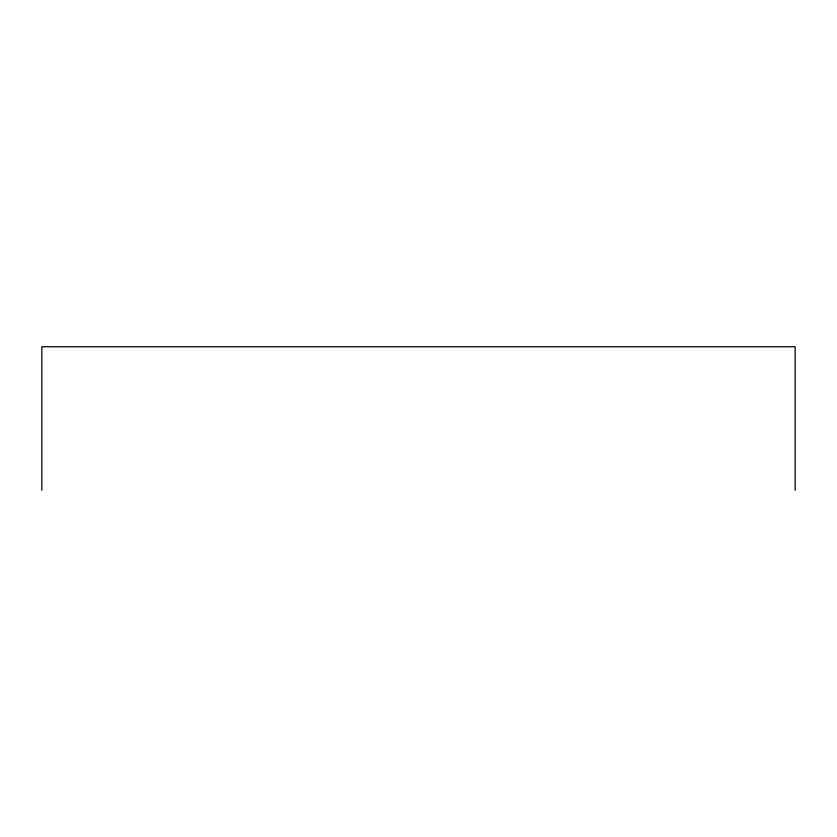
<?xml version="1.0" encoding="UTF-8"?>
<svg xmlns="http://www.w3.org/2000/svg" width="837" height="837" viewBox="0 0 837 837"><rect width="100%" height="100%" fill="white"/><g stroke="black" fill="none" stroke-linecap="round" stroke-linejoin="round"><path stroke-width="1.26" d="M795.15 490.241L795.15 346.759L41.85 346.759L41.85 490.241"/></g></svg>
